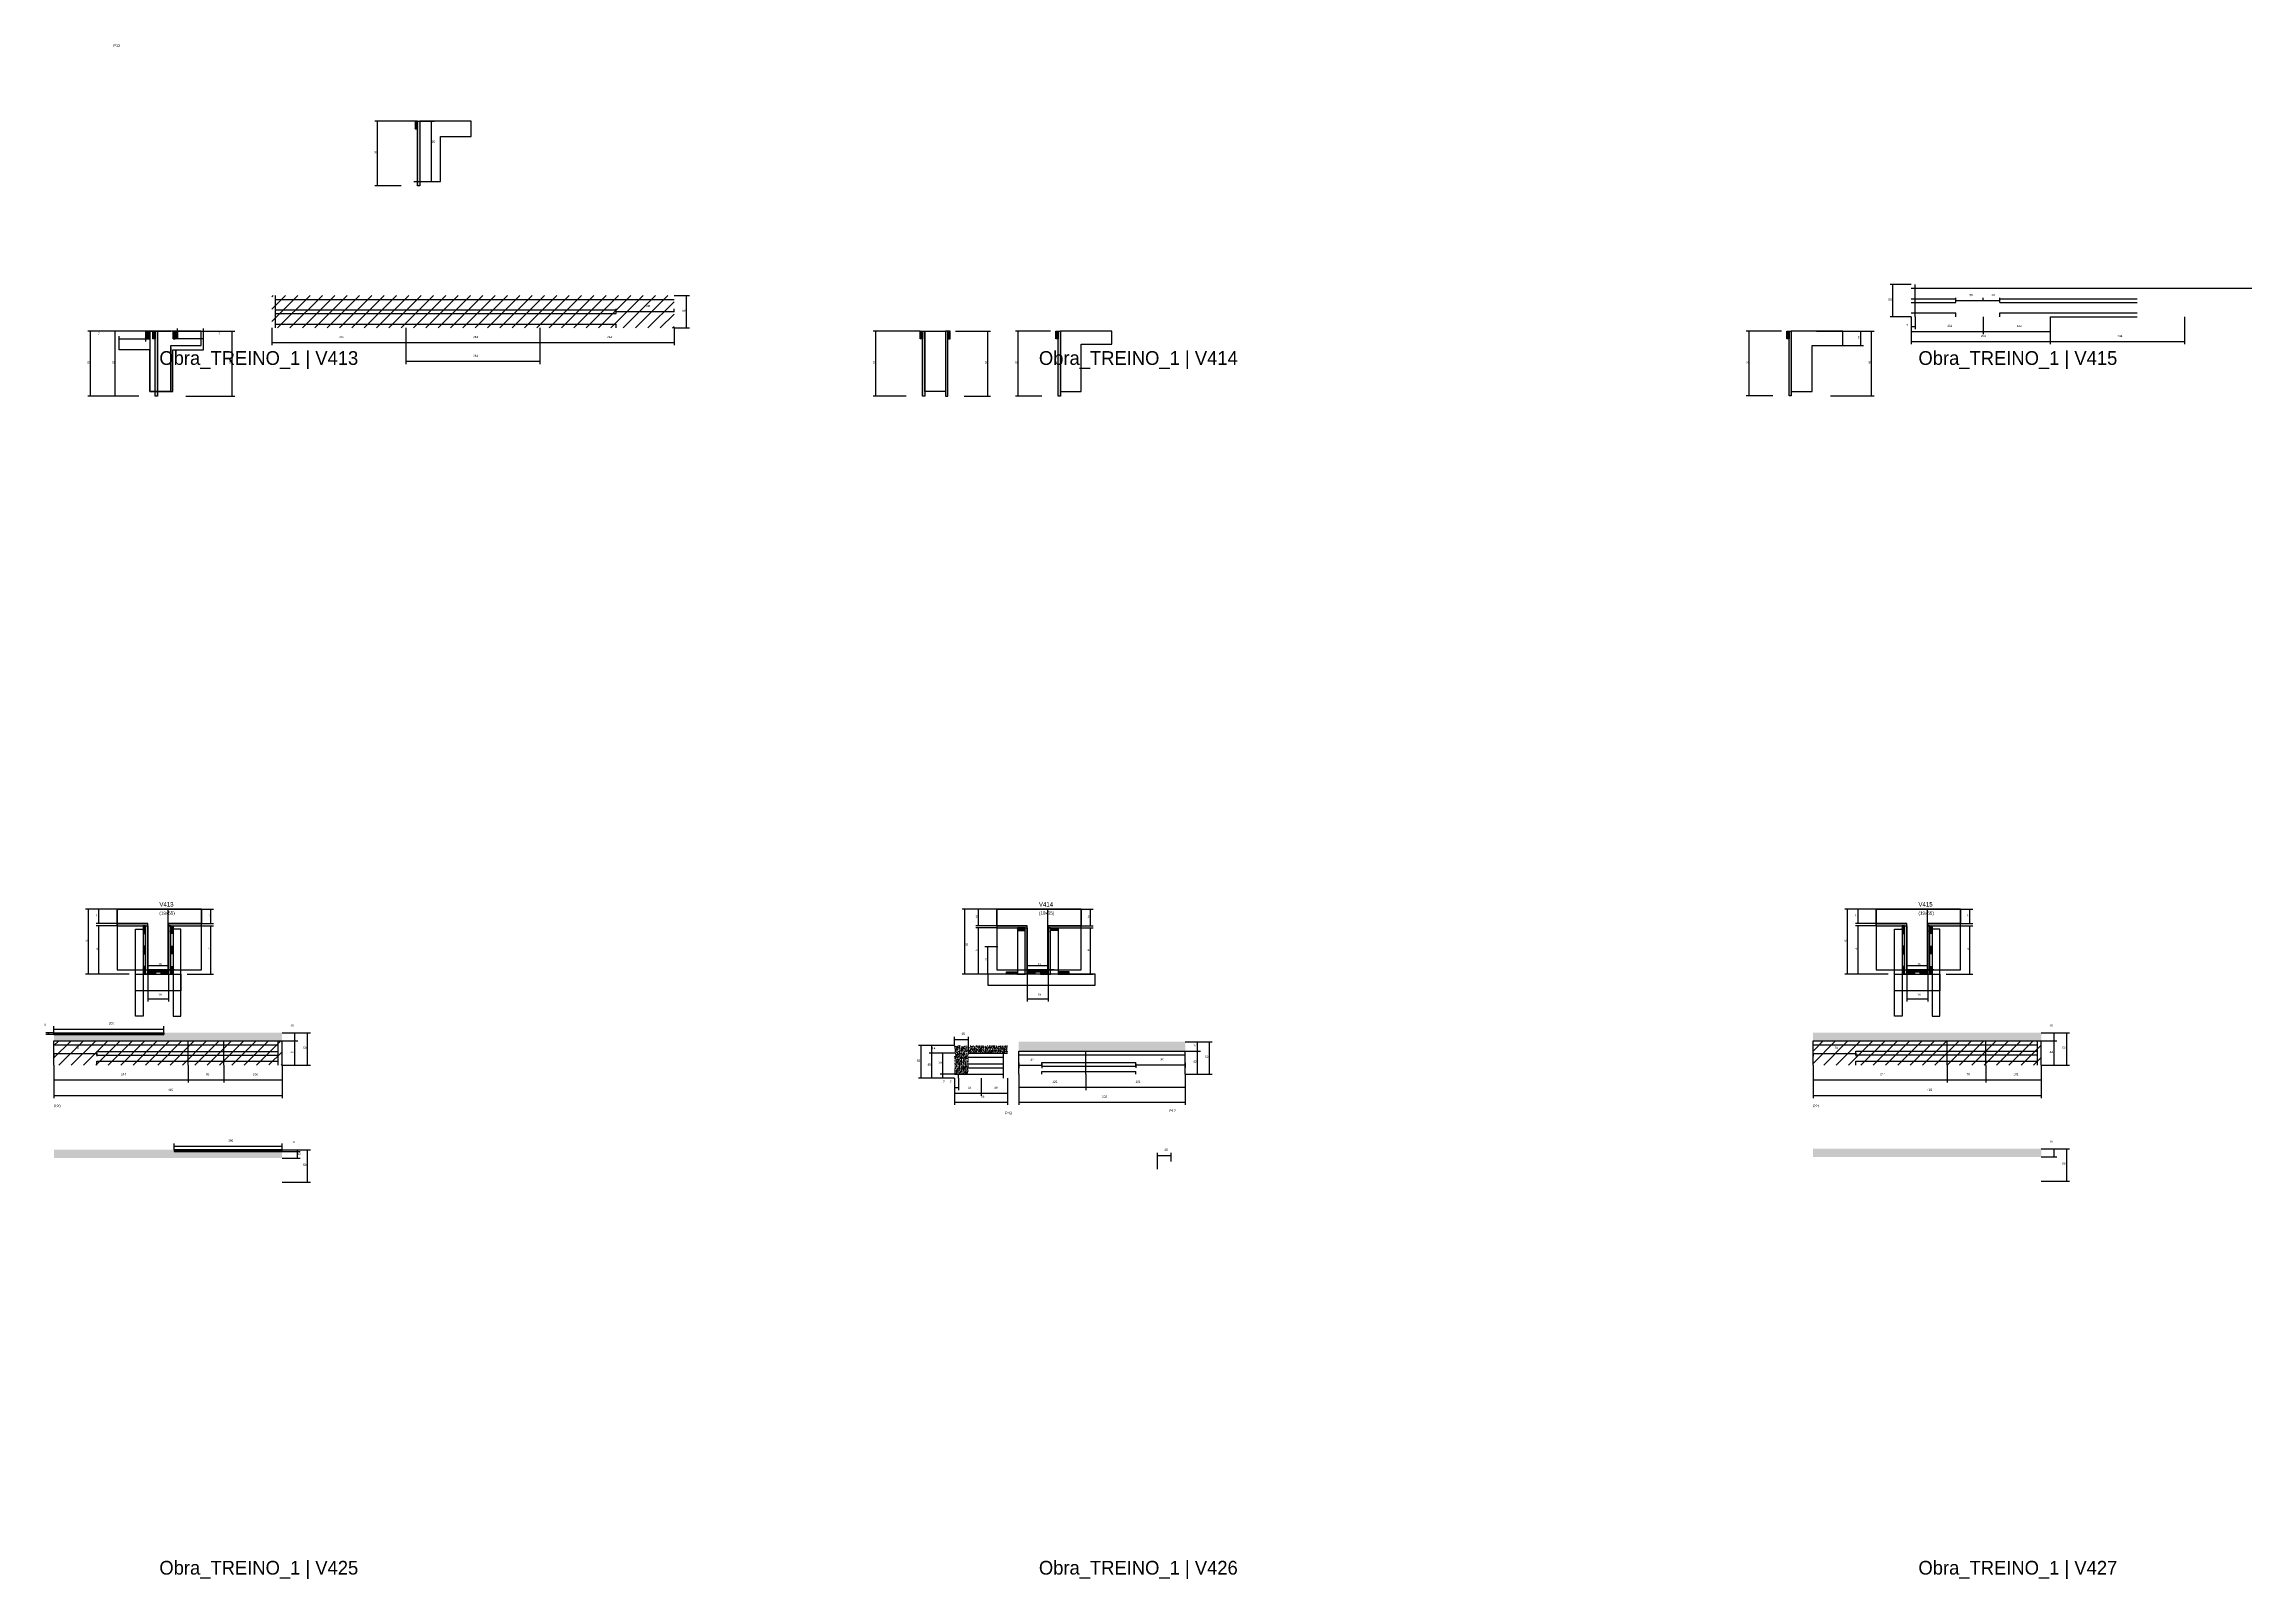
# Model space of a CAD drawing. Header units: metres. Extents: x -65046 to 21926, y -45195 to 1016.
# Drawn here: x 2990 to 7006, y -10018 to -7227 of the extents above; entities that cross this region are included whole.
import ezdxf

# ---------------------------------------------------------------- set-up
doc = ezdxf.new("R2010")
doc.units = ezdxf.units.M
for name, color, linetype in [('CONCRETO', 251, 'Continuous'), ('COTA', 241, 'Continuous'), ('Hachura', 253, 'Continuous'), ('LABEL_ID', 3, 'Continuous'), ('Madeira', 126, 'Continuous'), ('NOMENCLATURA', 7, 'Continuous'), ('Painéis', 200, 'Continuous'), ('REAPROVEITAMENTO', 251, 'Continuous'), ('SARR_2.2x7', 40, 'Continuous'), ('SARR_3.5x7', 81, 'Continuous'), ('SARR_EDITAR', 141, 'Continuous'), ('Texto Seção', 7, 'Continuous')]:
    doc.layers.add(name, color=color, linetype=linetype)

msp = doc.modelspace()

# ---------------------------------------------------------------- hatches: boundary and pattern name
at = {"layer": 'COTA'}
h = msp.add_hatch(dxfattribs=at)
h.set_pattern_fill('AR-CONC', scale=0.03)
h.paths.add_polyline_path([(3208.2, -9027.5), (3008.2, -9027.5), (3008.2, -9027.5), (3008.2, -9039.5), (3008.2, -9039.5), (3423.2, -9039.5), (3423.2, -9039.5), (3423.2, -9024.5), (3423.2, -9024.5), (3208.2, -9024.5), (3208.2, -9024.5), (3208.2, -9027.5)])
h = msp.add_hatch(dxfattribs=at)
h.set_pattern_fill('AR-CONC', scale=0.03)
h.paths.add_polyline_path([(6623.3, -9039.5), (6623.3, -9024.5), (6623.3, -9024.5), (6208, -9024.5), (6208, -9024.5), (6208.3, -9039.5), (6208.3, -9039.5), (6623.3, -9039.5)])
h = msp.add_hatch(dxfattribs=at)
h.set_pattern_fill('AR-CONC', scale=0.03)
h.paths.add_polyline_path([(4671.7, -9062), (4742.7, -9062), (4742.7, -9062), (4742.7, -9048), (4742.7, -9048), (4646.7, -9048), (4646.7, -9048), (4646.7, -9100), (4646.7, -9100), (4671.7, -9100), (4671.7, -9100), (4671.7, -9062)])
h = msp.add_hatch(dxfattribs=at)
h.set_pattern_fill('AR-CONC', scale=0.03)
h.paths.add_polyline_path([(5066.3, -9058), (5066.3, -9041), (5066.3, -9041), (4763.3, -9041), (4763.3, -9041), (4763.3, -9058), (4763.3, -9058), (5066.3, -9058)])
h = msp.add_hatch(dxfattribs=at)
h.set_pattern_fill('AR-CONC', scale=0.03)
h.paths.add_polyline_path([(6623.3, -9250.4), (6623.3, -9235.4), (6623.3, -9235.4), (6208, -9235.4), (6208, -9235.4), (6208.3, -9250.4), (6208.3, -9250.4), (6623.3, -9250.4)])
h = msp.add_hatch(dxfattribs=at)
h.set_pattern_fill('AR-CONC', scale=0.03)
h.paths.add_polyline_path([(3227.2, -9240.4), (3423.2, -9240.4), (3423.2, -9240.4), (3423.2, -9252.4), (3423.2, -9252.4), (3008.2, -9252.4), (3008.2, -9252.4), (3008.2, -9237.4), (3008.2, -9237.4), (3227.2, -9237.4), (3227.2, -9237.4), (3227.2, -9240.4)])
at = {"layer": 'Hachura'}
h = msp.add_hatch(dxfattribs=at)
h.set_pattern_fill('ANSI31', scale=0.5)
h.paths.add_polyline_path([(3665.2, -7380.5), (3669.6, -7380.5), (3669.6, -7380.5), (3669.6, -7366.5), (3669.6, -7366.5), (3665.2, -7366.5), (3665.2, -7366.5), (3665.2, -7380.5)])
h = msp.add_hatch(color=8, dxfattribs=at)
h.dxf.hatch_style = 1
h.paths.add_polyline_path([(3669.6, -7366.5), (3673.6, -7366.5), (3673.6, -7366.5), (3673.6, -7484.5), (3673.6, -7484.5), (3669.6, -7484.5), (3669.6, -7484.5), (3669.6, -7366.5)])
h = msp.add_hatch(dxfattribs=at)
h.set_pattern_fill('ANSI31', scale=0.5)
h.paths.add_polyline_path([(3174.6, -7762.6), (3179, -7762.6), (3179, -7762.6), (3179, -7748.6), (3179, -7748.6), (3174.6, -7748.6), (3174.6, -7748.6), (3174.6, -7762.6)])
h = msp.add_hatch(color=8, dxfattribs=at)
h.dxf.hatch_style = 1
h.paths.add_polyline_path([(3179, -7748.6), (3182.6, -7748.6), (3182.6, -7748.6), (3182.6, -7762.6), (3182.6, -7762.6), (3179, -7762.6), (3179, -7762.6), (3179, -7748.6)])
h = msp.add_hatch(dxfattribs=at)
h.set_pattern_fill('ANSI31', scale=0.5)
h.paths.add_polyline_path([(3192.5, -7762.6), (3188.1, -7762.6), (3188.1, -7762.6), (3188.1, -7748.6), (3188.1, -7748.6), (3192.5, -7748.6), (3192.5, -7748.6), (3192.5, -7762.6)])
h = msp.add_hatch(color=8, dxfattribs=at)
h.dxf.hatch_style = 1
h.paths.add_polyline_path([(3192.5, -7748.6), (3196.5, -7748.6), (3196.5, -7748.6), (3196.5, -7866.6), (3196.5, -7866.6), (3192.5, -7866.6), (3192.5, -7866.6), (3192.5, -7748.6)])
h = msp.add_hatch(color=8, dxfattribs=at)
h.dxf.hatch_style = 1
h.paths.add_polyline_path([(3228.5, -7748.6), (3224.9, -7748.6), (3224.9, -7748.6), (3224.9, -7762.6), (3224.9, -7762.6), (3228.5, -7762.6), (3228.5, -7762.6), (3228.5, -7748.6)])
h = msp.add_hatch(dxfattribs=at)
h.set_pattern_fill('ANSI31', scale=0.5)
h.paths.add_polyline_path([(3232.9, -7762.6), (3228.5, -7762.6), (3228.5, -7762.6), (3228.5, -7748.6), (3228.5, -7748.6), (3232.9, -7748.6), (3232.9, -7748.6), (3232.9, -7762.6)])
h = msp.add_hatch(dxfattribs=at)
h.set_pattern_fill('ANSI31', scale=0.5)
h.paths.add_polyline_path([(4588.2, -7762.6), (4583.8, -7762.6), (4583.8, -7762.6), (4583.8, -7748.6), (4583.8, -7748.6), (4588.2, -7748.6), (4588.2, -7748.6), (4588.2, -7762.6)])
h = msp.add_hatch(color=8, dxfattribs=at)
h.dxf.hatch_style = 1
h.paths.add_polyline_path([(4588.2, -7748.6), (4592.2, -7748.6), (4592.2, -7748.6), (4592.2, -7866.6), (4592.2, -7866.6), (4588.2, -7866.6), (4588.2, -7866.6), (4588.2, -7748.6)])
h = msp.add_hatch(color=8, dxfattribs=at)
h.dxf.hatch_style = 1
h.paths.add_polyline_path([(4634.2, -7748.6), (4630.2, -7748.6), (4630.2, -7748.6), (4630.2, -7866.6), (4630.2, -7866.6), (4634.2, -7866.6), (4634.2, -7866.6), (4634.2, -7748.6)])
h = msp.add_hatch(dxfattribs=at)
h.set_pattern_fill('ANSI31', scale=0.5)
h.paths.add_polyline_path([(4634.2, -7762.6), (4638.6, -7762.6), (4638.6, -7762.6), (4638.6, -7748.6), (4638.6, -7748.6), (4634.2, -7748.6), (4634.2, -7748.6), (4634.2, -7762.6)])
h = msp.add_hatch(dxfattribs=at)
h.set_pattern_fill('ANSI31', scale=0.5)
h.paths.add_polyline_path([(4835.1, -7762.6), (4830.7, -7762.6), (4830.7, -7762.6), (4830.7, -7748.6), (4830.7, -7748.6), (4835.1, -7748.6), (4835.1, -7748.6), (4835.1, -7762.6)])
h = msp.add_hatch(color=8, dxfattribs=at)
h.dxf.hatch_style = 1
h.paths.add_polyline_path([(4835.1, -7748.6), (4839.1, -7748.6), (4839.1, -7748.6), (4839.1, -7866.6), (4839.1, -7866.6), (4835.1, -7866.6), (4835.1, -7866.6), (4835.1, -7748.6)])
h = msp.add_hatch(dxfattribs=at)
h.set_pattern_fill('ANSI31', scale=0.5)
h.paths.add_polyline_path([(6164.7, -7762.5), (6160.3, -7762.5), (6160.3, -7762.5), (6160.3, -7748.5), (6160.3, -7748.5), (6164.7, -7748.5), (6164.7, -7748.5), (6164.7, -7762.5)])
h = msp.add_hatch(color=8, dxfattribs=at)
h.dxf.hatch_style = 1
h.paths.add_polyline_path([(6164.7, -7748.5), (6168.7, -7748.5), (6168.7, -7748.5), (6168.7, -7866.5), (6168.7, -7866.5), (6164.7, -7866.5), (6164.7, -7866.5), (6164.7, -7748.5)])
h = msp.add_hatch(color=8, dxfattribs=at)
h.dxf.hatch_style = 1
h.paths.add_polyline_path([(3178.8, -8830), (3178.8, -8826), (3178.8, -8826), (3123.2, -8826), (3123.2, -8826), (3123.2, -8830), (3123.2, -8830), (3178.8, -8830)])
h = msp.add_hatch(dxfattribs=at)
h.set_pattern_fill('ANSI31', scale=0.5)
h.paths.add_polyline_path([(3170.4, -8844), (3174.8, -8844), (3174.8, -8844), (3174.8, -8830), (3174.8, -8830), (3170.4, -8830), (3170.4, -8830), (3170.4, -8844)])
h = msp.add_hatch(color=8, dxfattribs=at)
h.dxf.hatch_style = 1
h.paths.add_polyline_path([(3174.8, -8830), (3178.8, -8830), (3178.8, -8830), (3178.8, -8918), (3178.8, -8918), (3174.8, -8918), (3174.8, -8918), (3174.8, -8830)])
h = msp.add_hatch(color=8, dxfattribs=at)
h.dxf.hatch_style = 1
h.paths.add_polyline_path([(3276.8, -8830), (3276.8, -8826), (3276.8, -8826), (3216.8, -8826), (3216.8, -8826), (3216.8, -8830), (3216.8, -8830), (3276.8, -8830)])
h = msp.add_hatch(color=8, dxfattribs=at)
h.dxf.hatch_style = 1
h.paths.add_polyline_path([(3220.8, -8828), (3216.8, -8828), (3216.8, -8828), (3216.8, -8918), (3216.8, -8918), (3220.8, -8918), (3220.8, -8918), (3220.8, -8828)])
h = msp.add_hatch(dxfattribs=at)
h.set_pattern_fill('ANSI31', scale=0.5)
h.paths.add_polyline_path([(3225.2, -8844), (3220.8, -8844), (3220.8, -8844), (3220.8, -8830), (3220.8, -8830), (3225.2, -8830), (3225.2, -8830), (3225.2, -8844)])
h = msp.add_hatch(color=8, dxfattribs=at)
h.dxf.hatch_style = 1
h.paths.add_polyline_path([(4778.8, -8834), (4778.8, -8830), (4778.8, -8830), (4723.2, -8830), (4723.2, -8830), (4723.2, -8834), (4723.2, -8834), (4778.8, -8834)])
h = msp.add_hatch(dxfattribs=at)
h.set_pattern_fill('ANSI31', scale=0.5)
h.paths.add_polyline_path([(4774.8, -8838.4), (4774.8, -8834), (4774.8, -8834), (4760.8, -8834), (4760.8, -8834), (4760.8, -8838.4), (4760.8, -8838.4), (4774.8, -8838.4)])
h = msp.add_hatch(color=8, dxfattribs=at)
h.dxf.hatch_style = 1
h.paths.add_polyline_path([(4774.8, -8834), (4778.8, -8834), (4778.8, -8834), (4778.8, -8918), (4778.8, -8918), (4774.8, -8918), (4774.8, -8918), (4774.8, -8834)])
h = msp.add_hatch(color=8, dxfattribs=at)
h.dxf.hatch_style = 1
h.paths.add_polyline_path([(4876.8, -8834), (4876.8, -8830), (4876.8, -8830), (4816.8, -8830), (4816.8, -8830), (4816.8, -8834), (4816.8, -8834), (4876.8, -8834)])
h = msp.add_hatch(color=8, dxfattribs=at)
h.dxf.hatch_style = 1
h.paths.add_polyline_path([(4820.8, -8834), (4816.8, -8834), (4816.8, -8834), (4816.8, -8918), (4816.8, -8918), (4820.8, -8918), (4820.8, -8918), (4820.8, -8834)])
h = msp.add_hatch(dxfattribs=at)
h.set_pattern_fill('ANSI31', scale=0.5)
h.paths.add_polyline_path([(4820.8, -8838.4), (4820.8, -8834), (4820.8, -8834), (4834.8, -8834), (4834.8, -8834), (4834.8, -8838.4), (4834.8, -8838.4), (4820.8, -8838.4)])
h = msp.add_hatch(color=8, dxfattribs=at)
h.dxf.hatch_style = 1
h.paths.add_polyline_path([(6378.8, -8830), (6378.8, -8826), (6378.8, -8826), (6323.2, -8826), (6323.2, -8826), (6323.2, -8830), (6323.2, -8830), (6378.8, -8830)])
h = msp.add_hatch(dxfattribs=at)
h.set_pattern_fill('ANSI31', scale=0.5)
h.paths.add_polyline_path([(6370.4, -8844), (6374.8, -8844), (6374.8, -8844), (6374.8, -8830), (6374.8, -8830), (6370.4, -8830), (6370.4, -8830), (6370.4, -8844)])
h = msp.add_hatch(color=8, dxfattribs=at)
h.dxf.hatch_style = 1
h.paths.add_polyline_path([(6374.8, -8830), (6378.8, -8830), (6378.8, -8830), (6378.8, -8918), (6378.8, -8918), (6374.8, -8918), (6374.8, -8918), (6374.8, -8830)])
h = msp.add_hatch(color=8, dxfattribs=at)
h.dxf.hatch_style = 1
h.paths.add_polyline_path([(6476.8, -8830), (6476.8, -8826), (6476.8, -8826), (6416.8, -8826), (6416.8, -8826), (6416.8, -8830), (6416.8, -8830), (6476.8, -8830)])
h = msp.add_hatch(color=8, dxfattribs=at)
h.dxf.hatch_style = 1
h.paths.add_polyline_path([(6420.8, -8828), (6416.8, -8828), (6416.8, -8828), (6416.8, -8918), (6416.8, -8918), (6420.8, -8918), (6420.8, -8918), (6420.8, -8828)])
h = msp.add_hatch(dxfattribs=at)
h.set_pattern_fill('ANSI31', scale=0.5)
h.paths.add_polyline_path([(6425.2, -8844), (6420.8, -8844), (6420.8, -8844), (6420.8, -8830), (6420.8, -8830), (6425.2, -8830), (6425.2, -8830), (6425.2, -8844)])
h = msp.add_hatch(dxfattribs=at)
h.set_pattern_fill('ANSI31', scale=0.5)
h.paths.add_polyline_path([(3170.4, -8881), (3174.8, -8881), (3174.8, -8881), (3174.8, -8867), (3174.8, -8867), (3170.4, -8867), (3170.4, -8867), (3170.4, -8881)])
h = msp.add_hatch(dxfattribs=at)
h.set_pattern_fill('ANSI31', scale=0.5)
h.paths.add_polyline_path([(3225.2, -8881), (3220.8, -8881), (3220.8, -8881), (3220.8, -8867), (3220.8, -8867), (3225.2, -8867), (3225.2, -8867), (3225.2, -8881)])
h = msp.add_hatch(dxfattribs=at)
h.set_pattern_fill('ANSI31', scale=0.5)
h.paths.add_polyline_path([(6370.4, -8881), (6374.8, -8881), (6374.8, -8881), (6374.8, -8867), (6374.8, -8867), (6370.4, -8867), (6370.4, -8867), (6370.4, -8881)])
h = msp.add_hatch(dxfattribs=at)
h.set_pattern_fill('ANSI31', scale=0.5)
h.paths.add_polyline_path([(6425.2, -8881), (6420.8, -8881), (6420.8, -8881), (6420.8, -8867), (6420.8, -8867), (6425.2, -8867), (6425.2, -8867), (6425.2, -8881)])
h = msp.add_hatch(dxfattribs=at)
h.set_pattern_fill('ANSI31', scale=0.5)
h.paths.add_polyline_path([(3170.4, -8918), (3174.8, -8918), (3174.8, -8918), (3174.8, -8904), (3174.8, -8904), (3170.4, -8904), (3170.4, -8904), (3170.4, -8918)])
h = msp.add_hatch(color=8, dxfattribs=at)
h.dxf.hatch_style = 1
h.paths.add_polyline_path([(3216.8, -8913.6), (3216.8, -8910), (3216.8, -8910), (3178.8, -8910), (3178.8, -8910), (3178.8, -8913.6), (3178.8, -8913.6), (3216.8, -8913.6)])
h = msp.add_hatch(dxfattribs=at)
h.set_pattern_fill('ANSI31', scale=0.5)
h.paths.add_polyline_path([(3178.8, -8918), (3178.8, -8913.6), (3178.8, -8913.6), (3192.8, -8913.6), (3192.8, -8913.6), (3192.8, -8918), (3192.8, -8918), (3178.8, -8918)])
h = msp.add_hatch(dxfattribs=at)
h.set_pattern_fill('ANSI31', scale=0.5)
h.paths.add_polyline_path([(3216.8, -8918), (3216.8, -8913.6), (3216.8, -8913.6), (3202.8, -8913.6), (3202.8, -8913.6), (3202.8, -8918), (3202.8, -8918), (3216.8, -8918)])
h = msp.add_hatch(dxfattribs=at)
h.set_pattern_fill('ANSI31', scale=0.5)
h.paths.add_polyline_path([(3225.2, -8918), (3220.8, -8918), (3220.8, -8918), (3220.8, -8904), (3220.8, -8904), (3225.2, -8904), (3225.2, -8904), (3225.2, -8918)])
h = msp.add_hatch(dxfattribs=at)
h.set_pattern_fill('ANSI31', scale=0.5)
h.paths.add_polyline_path([(4740.8, -8918), (4740.8, -8913.6), (4740.8, -8913.6), (4760.8, -8913.6), (4760.8, -8913.6), (4760.8, -8918), (4760.8, -8918), (4740.8, -8918)])
h = msp.add_hatch(color=8, dxfattribs=at)
h.dxf.hatch_style = 1
h.paths.add_polyline_path([(4816.8, -8913.6), (4816.8, -8910), (4816.8, -8910), (4778.8, -8910), (4778.8, -8910), (4778.8, -8913.6), (4778.8, -8913.6), (4816.8, -8913.6)])
h = msp.add_hatch(dxfattribs=at)
h.set_pattern_fill('ANSI31', scale=0.5)
h.paths.add_polyline_path([(4778.8, -8918), (4778.8, -8913.6), (4778.8, -8913.6), (4792.8, -8913.6), (4792.8, -8913.6), (4792.8, -8918), (4792.8, -8918), (4778.8, -8918)])
h = msp.add_hatch(dxfattribs=at)
h.set_pattern_fill('ANSI31', scale=0.5)
h.paths.add_polyline_path([(4816.8, -8918), (4816.8, -8913.6), (4816.8, -8913.6), (4802.8, -8913.6), (4802.8, -8913.6), (4802.8, -8918), (4802.8, -8918), (4816.8, -8918)])
h = msp.add_hatch(dxfattribs=at)
h.set_pattern_fill('ANSI31', scale=0.5)
h.paths.add_polyline_path([(4854.8, -8918), (4854.8, -8913.6), (4854.8, -8913.6), (4834.8, -8913.6), (4834.8, -8913.6), (4834.8, -8918), (4834.8, -8918), (4854.8, -8918)])
h = msp.add_hatch(dxfattribs=at)
h.set_pattern_fill('ANSI31', scale=0.5)
h.paths.add_polyline_path([(6370.4, -8918), (6374.8, -8918), (6374.8, -8918), (6374.8, -8904), (6374.8, -8904), (6370.4, -8904), (6370.4, -8904), (6370.4, -8918)])
h = msp.add_hatch(color=8, dxfattribs=at)
h.dxf.hatch_style = 1
h.paths.add_polyline_path([(6416.8, -8913.6), (6416.8, -8910), (6416.8, -8910), (6378.8, -8910), (6378.8, -8910), (6378.8, -8913.6), (6378.8, -8913.6), (6416.8, -8913.6)])
h = msp.add_hatch(dxfattribs=at)
h.set_pattern_fill('ANSI31', scale=0.5)
h.paths.add_polyline_path([(6378.8, -8918), (6378.8, -8913.6), (6378.8, -8913.6), (6392.8, -8913.6), (6392.8, -8913.6), (6392.8, -8918), (6392.8, -8918), (6378.8, -8918)])
h = msp.add_hatch(dxfattribs=at)
h.set_pattern_fill('ANSI31', scale=0.5)
h.paths.add_polyline_path([(6416.8, -8918), (6416.8, -8913.6), (6416.8, -8913.6), (6402.8, -8913.6), (6402.8, -8913.6), (6402.8, -8918), (6402.8, -8918), (6416.8, -8918)])
h = msp.add_hatch(dxfattribs=at)
h.set_pattern_fill('ANSI31', scale=0.5)
h.paths.add_polyline_path([(6425.2, -8918), (6420.8, -8918), (6420.8, -8918), (6420.8, -8904), (6420.8, -8904), (6425.2, -8904), (6425.2, -8904), (6425.2, -8918)])
at = {"layer": 'REAPROVEITAMENTO'}
h = msp.add_hatch(dxfattribs=at)
h.set_pattern_fill('ANSI31', scale=5)
h.paths.add_polyline_path([(4136.4, -7742.8), (4136.4, -7683.8), (4136.4, -7683.8), (3404.4, -7683.8), (3404.4, -7683.8), (3404.4, -7742.8), (3404.4, -7742.8), (4136.4, -7742.8)])
h = msp.add_hatch(dxfattribs=at)
h.set_pattern_fill('ANSI31', scale=5)
h.paths.add_polyline_path([(3423.2, -9083.2), (3423.2, -9039.2), (3423.2, -9039.2), (3008.2, -9039.7), (3008.2, -9039.7), (3008.2, -9083.7), (3008.2, -9083.7), (3423.2, -9083.2)])
h = msp.add_hatch(dxfattribs=at)
h.set_pattern_fill('ANSI31', scale=5)
h.paths.add_polyline_path([(6623.3, -9083.5), (6623.3, -9039.5), (6623.3, -9039.5), (6208.3, -9039.5), (6208.3, -9039.5), (6208.3, -9083.5), (6208.3, -9083.5), (6623.3, -9083.5)])

# ---------------------------------------------------------------- linework, layer by layer
at = {"layer": 'CONCRETO'}
for points in [[(3767.2, -7394.5), (3767.2, -7366.5), (3673.6, -7366.5), (3673.6, -7394.5), (3673.6, -7394.5), (3673.6, -7476.5), (3711.6, -7476.5), (3711.6, -7394.5)], [(3276.2, -7774.6), (3276.2, -7748.6), (3220.6, -7748.6), (3220.6, -7748.6), (3182.6, -7748.6), (3182.6, -7858.6), (3220.6, -7858.6), (3220.6, -7774.6)], [(3280.1, -7782.6), (3280.1, -7762.6), (3224.9, -7762.6), (3224.9, -7748.6), (3196.5, -7748.6), (3196.5, -7858.6), (3224.5, -7858.6), (3224.5, -7782.6)], [(4592.2, -7748.6), (4592.2, -7748.6), (4630.2, -7748.6), (4630.2, -7776.6), (4630.2, -7776.6), (4630.2, -7858.6), (4592.2, -7858.6), (4592.2, -7748.6)], [(4932.7, -7772.6), (4932.7, -7748.6), (4839.1, -7748.6), (4839.1, -7776.6), (4839.1, -7776.6), (4839.1, -7858.6), (4877.1, -7858.6), (4877.1, -7772.6)], [(6262.3, -7774.5), (6262.3, -7748.5), (6206.7, -7748.5), (6206.7, -7748.5), (6168.7, -7748.5), (6168.7, -7858.5), (6206.7, -7858.5), (6206.7, -7774.5)], [(3123.2, -8826), (3123.2, -8800), (3276.8, -8800), (3276.8, -8826), (3216.8, -8826), (3216.8, -8910), (3178.8, -8910), (3178.8, -8826)], [(3123.2, -8910), (3276.8, -8910), (3276.8, -8800), (3123.2, -8800)], [(4723.2, -8830), (4723.2, -8800), (4876.8, -8800), (4876.8, -8830), (4816.8, -8830), (4816.8, -8910), (4778.8, -8910), (4778.8, -8830)], [(4723.2, -8910), (4876.8, -8910), (4876.8, -8800), (4723.2, -8800)], [(6323.2, -8826), (6323.2, -8800), (6476.8, -8800), (6476.8, -8826), (6416.8, -8826), (6416.8, -8910), (6378.8, -8910), (6378.8, -8826)], [(6323.2, -8910), (6476.8, -8910), (6476.8, -8800), (6323.2, -8800)]]:
    msp.add_lwpolyline(points, close=True, dxfattribs=at)
msp.add_lwpolyline([(3220.6, -7778.6), (3220.6, -7858.6), (3182.6, -7858.6), (3182.6, -7782.6), (3127, -7782.6), (3127, -7762.6), (3182.6, -7762.6), (3182.6, -7748.6), (3220.6, -7748.6)], dxfattribs=at)
at = {"layer": 'COTA'}
for p, q in [((3665.2, -7366.5), (3591.7, -7366.5)), ((3596.7, -7484.5), (3596.7, -7366.5)), ((3665.2, -7366.5), (3700.1, -7366.5)), ((3695.1, -7476.5), (3695.1, -7366.5)), ((3640, -7484.5), (3591.7, -7484.5)), ((3662.6, -7476.5), (3700.1, -7476.5)), ((4030.9, -7713.3), (4030.9, -7708)), ((4136.4, -7683.8), (4164.2, -7683.8)), ((4136.4, -7713.3), (4136.4, -7708)), ((4159.2, -7742.8), (4159.2, -7683.8)), ((6467.8, -7693.1), (6467.8, -7688.1)), ((6467.8, -7693.1), (6517.8, -7693.1)), ((6517.8, -7693.1), (6517.8, -7688.1)), ((6517.8, -7693.1), (6517.8, -7688.1)), ((6517.8, -7693.1), (6547.8, -7693.1)), ((6547.8, -7693.1), (6547.8, -7688.1)), ((3174.6, -7748.6), (3069.6, -7748.6)), ((3074.6, -7866.6), (3074.6, -7748.6)), ((3188.1, -7748.6), (3114.6, -7748.6)), ((3119.6, -7866.6), (3119.6, -7748.6)), ((3174.6, -7748.6), (3174.6, -7767.6)), ((3232.9, -7748.6), (3232.9, -7743.6)), ((3232.9, -7748.6), (3337.4, -7748.6)), ((3232.9, -7748.6), (3280.1, -7748.6)), ((3280.1, -7762.6), (3280.1, -7743.6)), ((3332.4, -7866.6), (3332.4, -7748.6)), ((3404.4, -7742.8), (3404.4, -7774.3)), ((3648.4, -7742.8), (3648.4, -7774.3)), ((3648.4, -7742.8), (3648.4, -7774.3)), ((3648.4, -7742.8), (3648.4, -7808.4)), ((3892.4, -7742.8), (3892.4, -7774.3)), ((3892.4, -7742.8), (3892.4, -7808.4)), ((3892.4, -7742.8), (3892.4, -7774.3)), ((4030.9, -7713), (4136.4, -7713)), ((4136.4, -7742.8), (4164.2, -7742.8)), ((4136.4, -7742.8), (4136.4, -7774.3)), ((4583.8, -7748.6), (4498.5, -7748.6)), ((4503.5, -7866.6), (4503.5, -7748.6)), ((4648.2, -7748.6), (4712.1, -7748.6)), ((4707.1, -7866.6), (4707.1, -7748.6)), ((4821.1, -7748.6), (4757.2, -7748.6)), ((4762.2, -7866.6), (4762.2, -7748.6)), ((6150.7, -7748.5), (6086.8, -7748.5)), ((6091.8, -7866.5), (6091.8, -7748.5)), ((6214.7, -7748.5), (6319.6, -7748.5)), ((6262.3, -7748.5), (6300.3, -7748.5)), ((6295.3, -7774.5), (6295.3, -7748.5)), ((6314.6, -7866.5), (6314.6, -7748.5)), ((6386.8, -7722.6), (6386.8, -7754.2)), ((6386.8, -7722.6), (6386.8, -7772.6)), ((6386.8, -7722.6), (6386.8, -7744.9)), ((6386.8, -7739.9), (6393.8, -7739.9)), ((6386.8, -7749.2), (6517.8, -7749.2)), ((6393.8, -7722.6), (6393.8, -7744.9)), ((6517.8, -7722.6), (6517.8, -7754.2)), ((6517.8, -7722.6), (6517.8, -7754.2)), ((6517.8, -7749.2), (6639.8, -7749.2)), ((6639.8, -7722.6), (6639.8, -7754.2)), ((6639.8, -7722.6), (6639.8, -7772.6)), ((3127, -7762.6), (3127, -7757.6)), ((3127, -7762.6), (3174.6, -7762.6)), ((3404.4, -7769.3), (3648.4, -7769.3)), ((3648.4, -7769.3), (3892.4, -7769.3)), ((3892.4, -7769.3), (4136.4, -7769.3)), ((6262.3, -7774.5), (6300.3, -7774.5)), ((6386.8, -7767.6), (6639.8, -7767.6)), ((3648.4, -7803.4), (3892.4, -7803.4)), ((3149, -7866.6), (3069.6, -7866.6)), ((3162.9, -7866.6), (3114.6, -7866.6)), ((3248.1, -7866.6), (3337.4, -7866.6)), ((4558.6, -7866.6), (4498.5, -7866.6)), ((4663.8, -7866.6), (4712.1, -7866.6)), ((4805.5, -7866.6), (4757.2, -7866.6)), ((6135.1, -7866.5), (6086.8, -7866.5)), ((6240.3, -7866.5), (6319.6, -7866.5)), ((3123.2, -8800), (3065.8, -8800)), ((3070.8, -8918), (3070.8, -8800)), ((3123.2, -8800), (3085.1, -8800)), ((3123.2, -8826), (3085.1, -8826)), ((3123.2, -8830), (3085.1, -8830)), ((3090.1, -8826), (3090.1, -8800)), ((3090.1, -8918), (3090.1, -8830)), ((3227.8, -8800), (3211.3, -8800)), ((3216.3, -8910), (3216.3, -8800)), ((3276.8, -8800), (3298.6, -8800)), ((3276.8, -8826), (3298.6, -8826)), ((3276.8, -8830), (3298.6, -8830)), ((3293.6, -8826), (3293.6, -8800)), ((3293.6, -8918), (3293.6, -8830)), ((4723.2, -8800), (4660.3, -8800)), ((4665.3, -8918), (4665.3, -8800)), ((4723.2, -8800), (4685.1, -8800)), ((4723.2, -8830), (4685.1, -8830)), ((4723.2, -8834), (4685.1, -8834)), ((4690.1, -8830), (4690.1, -8800)), ((4690.1, -8918), (4690.1, -8834)), ((4827.8, -8800), (4811.3, -8800)), ((4816.3, -8910), (4816.3, -8800)), ((4876.8, -8800), (4898.7, -8800)), ((4876.8, -8830), (4898.7, -8830)), ((4876.8, -8834), (4898.7, -8834)), ((4893.7, -8830), (4893.7, -8800)), ((4893.7, -8918), (4893.7, -8834)), ((6323.2, -8800), (6265.8, -8800)), ((6270.8, -8918), (6270.8, -8800)), ((6323.2, -8800), (6285.2, -8800)), ((6323.2, -8826), (6285.2, -8826)), ((6323.2, -8830), (6285.2, -8830)), ((6290.2, -8826), (6290.2, -8800)), ((6290.2, -8918), (6290.2, -8830)), ((6427.8, -8800), (6411.3, -8800)), ((6416.3, -8910), (6416.3, -8800)), ((6476.8, -8800), (6498.7, -8800)), ((6476.8, -8826), (6498.7, -8826)), ((6476.8, -8830), (6498.7, -8830)), ((6493.7, -8826), (6493.7, -8800)), ((6493.7, -8918), (6493.7, -8830)), ((4725.5, -8868.1), (4701.9, -8868.1)), ((4706.9, -8918), (4706.9, -8868.1)), ((3178.8, -8918), (3178.8, -8897)), ((3178.8, -8902), (3216.8, -8902)), ((3227.8, -8910), (3211.3, -8910)), ((3216.8, -8918), (3216.8, -8897)), ((4778.8, -8918), (4778.8, -8897)), ((4778.8, -8902), (4816.8, -8902)), ((4827.8, -8910), (4811.3, -8910)), ((4816.8, -8918), (4816.8, -8897)), ((6378.8, -8918), (6378.8, -8897)), ((6378.8, -8902), (6416.8, -8902)), ((6427.8, -8910), (6411.3, -8910)), ((6416.8, -8918), (6416.8, -8897)), ((3145.2, -8918), (3065.8, -8918)), ((3145.2, -8918), (3085.1, -8918)), ((3178.8, -8918), (3178.8, -8967.8)), ((3216.8, -8918), (3216.8, -8967.8)), ((3250.4, -8918), (3298.6, -8918)), ((4745.2, -8918), (4660.3, -8918)), ((4745.2, -8918), (4685.1, -8918)), ((4725.5, -8918), (4701.9, -8918)), ((4778.8, -8918), (4778.8, -8967.8)), ((4816.8, -8918), (4816.8, -8967.8)), ((4850.4, -8918), (4898.7, -8918)), ((6345.2, -8918), (6265.8, -8918)), ((6345.2, -8918), (6285.2, -8918)), ((6378.8, -8918), (6378.8, -8967.8)), ((6416.8, -8918), (6416.8, -8967.8)), ((6450.4, -8918), (6498.7, -8918)), ((3178.8, -8962.8), (3216.8, -8962.8)), ((4778.8, -8962.8), (4816.8, -8962.8)), ((6378.8, -8962.8), (6416.8, -8962.8)), ((3008.2, -9024.5), (2993.4, -9024.5)), ((3008.2, -9027.5), (2993.4, -9027.5)), ((2998.4, -9027.5), (2998.4, -9024.5)), ((3008.2, -9024.5), (3008.2, -9012.8)), ((3008.2, -9017.8), (3208.2, -9017.8)), ((3208.2, -9024.5), (3208.2, -9012.8)), ((3423.2, -9024.5), (3451.6, -9024.5)), ((3423.2, -9024.5), (3474.7, -9024.5)), ((3446.6, -9039.5), (3446.6, -9024.5)), ((3469.7, -9083.5), (3469.7, -9024.5)), ((4646.7, -9048), (4646.7, -9031.8)), ((4671.7, -9062), (4671.7, -9031.8)), ((6623.3, -9024.5), (6651.6, -9024.5)), ((6623.3, -9024.5), (6674.8, -9024.5)), ((6646.6, -9039.5), (6646.6, -9024.5)), ((6669.8, -9083.5), (6669.8, -9024.5)), ((3008.2, -9061.5), (3008.2, -9067.2)), ((3008.2, -9062.2), (3086.2, -9062.2)), ((3086.2, -9061.5), (3086.2, -9067.2)), ((3423.2, -9039.5), (3451.6, -9039.5)), ((3423.2, -9039.5), (3451.6, -9039.5)), ((3446.6, -9083.5), (3446.6, -9039.5)), ((4646.7, -9062), (4620.5, -9062)), ((4625.5, -9100), (4625.5, -9062)), ((4646.7, -9036.8), (4671.7, -9036.8)), ((5066.3, -9041), (5093.7, -9041)), ((5066.3, -9041), (5115.4, -9041)), ((5066.3, -9058), (5093.7, -9058)), ((5066.3, -9058), (5093.7, -9058)), ((5088.7, -9058), (5088.7, -9041)), ((5088.7, -9100), (5088.7, -9058)), ((5110.4, -9100), (5110.4, -9041)), ((6208.3, -9061.5), (6208.3, -9067.2)), ((6208.3, -9062.2), (6286.3, -9062.2)), ((6286.3, -9061.5), (6286.3, -9067.2)), ((6623.3, -9039.5), (6651.6, -9039.5)), ((6623.3, -9039.5), (6651.6, -9039.5)), ((6646.6, -9083.5), (6646.6, -9039.5)), ((3008.2, -9083.5), (3008.2, -9115)), ((3008.2, -9083.5), (3008.2, -9143.6)), ((3008.2, -9110), (3252.2, -9110)), ((3252.2, -9083.5), (3252.2, -9115)), ((3252.2, -9083.5), (3252.2, -9115)), ((3252.2, -9110), (3317.2, -9110)), ((3317.2, -9083.5), (3317.2, -9115)), ((3317.2, -9083.5), (3317.2, -9115)), ((3317.2, -9110), (3423.2, -9110)), ((3423.2, -9083.5), (3423.2, -9115)), ((3423.2, -9083.5), (3423.2, -9143.6)), ((3423.2, -9083.5), (3451.6, -9083.5)), ((3423.2, -9083.5), (3474.7, -9083.5)), ((4646.7, -9100), (4620.5, -9100)), ((4646.7, -9100), (4620.5, -9100)), ((4646.7, -9107), (4620.5, -9107)), ((4625.5, -9107), (4625.5, -9100)), ((4646.7, -9107), (4646.7, -9155.8)), ((4646.7, -9107), (4646.7, -9129)), ((4653.7, -9107), (4653.7, -9129)), ((4742.7, -9107), (4742.7, -9155.8)), ((4763.3, -9100), (4763.3, -9128.8)), ((4763.3, -9100), (4763.3, -9155.8)), ((4885.3, -9100), (4885.3, -9128.8)), ((4885.3, -9100), (4885.3, -9128.8)), ((5066.3, -9100), (5066.3, -9128.8)), ((5066.3, -9100), (5066.3, -9155.8)), ((5066.3, -9100), (5093.7, -9100)), ((5066.3, -9100), (5115.4, -9100)), ((6208.3, -9083.5), (6208.3, -9115)), ((6208.3, -9083.5), (6208.3, -9143.6)), ((6208.3, -9110), (6452.3, -9110)), ((6452.3, -9083.5), (6452.3, -9115)), ((6452.3, -9083.5), (6452.3, -9115)), ((6452.3, -9110), (6522.3, -9110)), ((6522.3, -9083.5), (6522.3, -9115)), ((6522.3, -9083.5), (6522.3, -9115)), ((6522.3, -9110), (6623.3, -9110)), ((6623.3, -9083.5), (6623.3, -9115)), ((6623.3, -9083.5), (6623.3, -9143.6)), ((6623.3, -9083.5), (6651.6, -9083.5)), ((6623.3, -9083.5), (6674.8, -9083.5)), ((3008.2, -9138.6), (3423.2, -9138.6)), ((4646.7, -9124), (4653.7, -9124)), ((4646.7, -9150.8), (4742.7, -9150.8)), ((4763.3, -9123.8), (4885.3, -9123.8)), ((4763.3, -9150.8), (5066.3, -9150.8)), ((4885.3, -9123.8), (5066.3, -9123.8)), ((6208.3, -9138.6), (6623.3, -9138.6)), ((3227.2, -9237.4), (3227.2, -9225.8)), ((3227.2, -9230.8), (3423.2, -9230.8)), ((3423.2, -9237.4), (3423.2, -9225.8)), ((6623.3, -9235.4), (6651.6, -9235.4)), ((6623.3, -9235.4), (6674.8, -9235.4)), ((6646.6, -9250.4), (6646.6, -9235.4)), ((6669.8, -9294.4), (6669.8, -9235.4)), ((3423.2, -9237.4), (3474.7, -9237.4)), ((3423.2, -9237.4), (3456, -9237.4)), ((3423.2, -9240.4), (3456, -9240.4)), ((3423.2, -9240.4), (3456, -9240.4)), ((3423.2, -9252.4), (3456, -9252.4)), ((3451, -9240.4), (3451, -9237.4)), ((3451, -9252.4), (3451, -9240.4)), ((3469.7, -9296.4), (3469.7, -9237.4)), ((5015.8, -9272.9), (5015.8, -9242.7)), ((5015.8, -9247.7), (5040.8, -9247.7)), ((5040.8, -9258.9), (5040.8, -9242.7)), ((6623.3, -9250.4), (6651.6, -9250.4)), ((3423.2, -9296.4), (3474.7, -9296.4)), ((6623.3, -9294.4), (6674.8, -9294.4))]:
    msp.add_line(p, q, dxfattribs=at)
at = {"layer": 'Madeira'}
for points in [[(3665.2, -7380.5), (3669.6, -7380.5), (3669.6, -7366.5), (3665.2, -7366.5)], [(3174.6, -7762.6), (3179, -7762.6), (3179, -7748.6), (3174.6, -7748.6)], [(3192.5, -7762.6), (3188.1, -7762.6), (3188.1, -7748.6), (3192.5, -7748.6)], [(3232.9, -7762.6), (3228.5, -7762.6), (3228.5, -7748.6), (3232.9, -7748.6)], [(4588.2, -7762.6), (4583.8, -7762.6), (4583.8, -7748.6), (4588.2, -7748.6)], [(4634.2, -7762.6), (4638.6, -7762.6), (4638.6, -7748.6), (4634.2, -7748.6)], [(4835.1, -7762.6), (4830.7, -7762.6), (4830.7, -7748.6), (4835.1, -7748.6)], [(6164.7, -7762.5), (6160.3, -7762.5), (6160.3, -7748.5), (6164.7, -7748.5)], [(3170.4, -8844), (3174.8, -8844), (3174.8, -8830), (3170.4, -8830)], [(3225.2, -8844), (3220.8, -8844), (3220.8, -8830), (3225.2, -8830)], [(4774.8, -8838.4), (4774.8, -8834), (4760.8, -8834), (4760.8, -8838.4)], [(4774.8, -8834), (4760.8, -8834), (4760.8, -8918), (4774.8, -8918)], [(4820.8, -8838.4), (4820.8, -8834), (4834.8, -8834), (4834.8, -8838.4)], [(4820.8, -8834), (4834.8, -8834), (4834.8, -8918), (4820.8, -8918)], [(6370.4, -8844), (6374.8, -8844), (6374.8, -8830), (6370.4, -8830)], [(6425.2, -8844), (6420.8, -8844), (6420.8, -8830), (6425.2, -8830)], [(3170.4, -8881), (3174.8, -8881), (3174.8, -8867), (3170.4, -8867)], [(3225.2, -8881), (3220.8, -8881), (3220.8, -8867), (3225.2, -8867)], [(6370.4, -8881), (6374.8, -8881), (6374.8, -8867), (6370.4, -8867)], [(6425.2, -8881), (6420.8, -8881), (6420.8, -8867), (6425.2, -8867)], [(3170.4, -8918), (3174.8, -8918), (3174.8, -8904), (3170.4, -8904)], [(3178.8, -8918), (3178.8, -8913.6), (3192.8, -8913.6), (3192.8, -8918)], [(3216.8, -8918), (3216.8, -8913.6), (3202.8, -8913.6), (3202.8, -8918)], [(3225.2, -8918), (3220.8, -8918), (3220.8, -8904), (3225.2, -8904)], [(4740.8, -8918), (4740.8, -8913.6), (4760.8, -8913.6), (4760.8, -8918)], [(4778.8, -8918), (4778.8, -8913.6), (4792.8, -8913.6), (4792.8, -8918)], [(4816.8, -8918), (4816.8, -8913.6), (4802.8, -8913.6), (4802.8, -8918)], [(4854.8, -8918), (4854.8, -8913.6), (4834.8, -8913.6), (4834.8, -8918)], [(6370.4, -8918), (6374.8, -8918), (6374.8, -8904), (6370.4, -8904)], [(6378.8, -8918), (6378.8, -8913.6), (6392.8, -8913.6), (6392.8, -8918)], [(6416.8, -8918), (6416.8, -8913.6), (6402.8, -8913.6), (6402.8, -8918)], [(6425.2, -8918), (6420.8, -8918), (6420.8, -8904), (6425.2, -8904)], [(4707.3, -8938), (4902.5, -8938), (4902.5, -8918), (4707.3, -8918)]]:
    msp.add_lwpolyline(points, close=True, dxfattribs=at)
at = {"layer": 'Painéis'}
for p, q in [((6386.8, -7663.6), (6348.6, -7663.6)), ((6353.6, -7722.6), (6353.6, -7663.6)), ((6386.8, -7722.6), (6348.6, -7722.6)), ((6639.8, -7722.6), (6639.8, -7772.6)), ((6883.8, -7722.6), (6883.8, -7772.6)), ((6639.8, -7767.6), (6883.8, -7767.6)), ((3123.2, -8826), (3178.8, -8826)), ((3123.2, -8830), (3123.2, -8826)), ((3178.8, -8830), (3178.8, -8826)), ((3178.8, -8918), (3178.8, -8830)), ((3216.8, -8826), (3276.8, -8826)), ((3216.8, -8830), (3216.8, -8826)), ((3216.8, -8918), (3216.8, -8830)), ((3276.8, -8830), (3276.8, -8826)), ((4723.2, -8830), (4778.8, -8830)), ((4778.8, -8834), (4778.8, -8830)), ((4778.8, -8918), (4778.8, -8834)), ((4816.8, -8830), (4876.8, -8830)), ((4816.8, -8834), (4816.8, -8830)), ((4816.8, -8918), (4816.8, -8834)), ((4876.8, -8834), (4876.8, -8830)), ((6323.2, -8826), (6378.8, -8826)), ((6323.2, -8830), (6323.2, -8826)), ((6378.8, -8830), (6378.8, -8826)), ((6378.8, -8918), (6378.8, -8830)), ((6416.8, -8826), (6476.8, -8826)), ((6416.8, -8830), (6416.8, -8826)), ((6416.8, -8918), (6416.8, -8830)), ((6476.8, -8830), (6476.8, -8826)), ((3178.8, -8910), (3216.8, -8910)), ((3178.8, -8913.6), (3178.8, -8910)), ((3216.8, -8913.6), (3216.8, -8910)), ((4778.8, -8910), (4816.8, -8910)), ((4778.8, -8913.6), (4778.8, -8910)), ((4816.8, -8913.6), (4816.8, -8910)), ((6378.8, -8910), (6416.8, -8910)), ((6378.8, -8913.6), (6378.8, -8910)), ((6416.8, -8913.6), (6416.8, -8910)), ((3008.2, -9024.5), (3208.2, -9024.5)), ((3008.2, -9027.5), (3208.2, -9027.5)), ((3008.2, -9039.5), (3423.2, -9039.5)), ((3008.2, -9083.5), (3008.2, -9039.5)), ((3252.2, -9083.5), (3252.2, -9039.5)), ((3317.2, -9083.5), (3317.2, -9039.5)), ((3423.2, -9083.5), (3423.2, -9039.5)), ((4646.7, -9048), (4581.1, -9048)), ((4586.1, -9107), (4586.1, -9048)), ((4646.7, -9048), (4600.5, -9048)), ((4646.7, -9062), (4600.5, -9062)), ((4646.7, -9062), (4600.5, -9062)), ((4605.5, -9062), (4605.5, -9048)), ((4605.5, -9107), (4605.5, -9062)), ((4671.7, -9062), (4742.7, -9062)), ((4763.3, -9058), (5066.3, -9058)), ((4763.3, -9100), (4763.3, -9058)), ((4885.3, -9100), (4885.3, -9058)), ((5066.3, -9100), (5066.3, -9058)), ((6208.3, -9039.5), (6623.3, -9039.5)), ((6208.3, -9083.5), (6208.3, -9039.5)), ((6452.3, -9083.5), (6452.3, -9039.5)), ((6522.3, -9083.5), (6522.3, -9039.5)), ((6623.3, -9083.5), (6623.3, -9039.5)), ((4646.7, -9107), (4581.1, -9107)), ((4646.7, -9107), (4600.5, -9107)), ((4646.7, -9107), (4646.7, -9139.5)), ((4694.7, -9107), (4694.7, -9139.5)), ((4694.7, -9107), (4694.7, -9139.5)), ((4742.7, -9107), (4742.7, -9139.5)), ((4763.3, -9079), (4763.3, -9088.7)), ((4763.3, -9083.7), (4805.3, -9083.7)), ((4805.3, -9081), (4805.3, -9088.7)), ((4976.3, -9081), (4976.3, -9088.2)), ((4976.3, -9083.2), (5066.3, -9083.2)), ((5066.3, -9079), (5066.3, -9088.2)), ((4646.7, -9134.5), (4694.7, -9134.5)), ((4694.7, -9134.5), (4742.7, -9134.5))]:
    msp.add_line(p, q, dxfattribs=at)
for points in [[(3669.6, -7366.5), (3673.6, -7366.5), (3673.6, -7484.5), (3669.6, -7484.5)], [(3179, -7748.6), (3182.6, -7748.6), (3182.6, -7762.6), (3179, -7762.6)], [(3192.5, -7748.6), (3196.5, -7748.6), (3196.5, -7866.6), (3192.5, -7866.6)], [(3228.5, -7748.6), (3224.9, -7748.6), (3224.9, -7762.6), (3228.5, -7762.6)], [(4588.2, -7748.6), (4592.2, -7748.6), (4592.2, -7866.6), (4588.2, -7866.6)], [(4634.2, -7748.6), (4630.2, -7748.6), (4630.2, -7866.6), (4634.2, -7866.6)], [(4835.1, -7748.6), (4839.1, -7748.6), (4839.1, -7866.6), (4835.1, -7866.6)], [(6164.7, -7748.5), (6168.7, -7748.5), (6168.7, -7866.5), (6164.7, -7866.5)], [(3178.8, -8830), (3178.8, -8826), (3123.2, -8826), (3123.2, -8830)], [(3174.8, -8830), (3178.8, -8830), (3178.8, -8918), (3174.8, -8918)], [(3276.8, -8830), (3276.8, -8826), (3216.8, -8826), (3216.8, -8830)], [(3220.8, -8830), (3216.8, -8830), (3216.8, -8918), (3220.8, -8918)], [(4778.8, -8834), (4778.8, -8830), (4723.2, -8830), (4723.2, -8834)], [(4774.8, -8834), (4778.8, -8834), (4778.8, -8918), (4774.8, -8918)], [(4876.8, -8834), (4876.8, -8830), (4816.8, -8830), (4816.8, -8834)], [(4820.8, -8834), (4816.8, -8834), (4816.8, -8918), (4820.8, -8918)], [(6378.8, -8830), (6378.8, -8826), (6323.2, -8826), (6323.2, -8830)], [(6374.8, -8830), (6378.8, -8830), (6378.8, -8918), (6374.8, -8918)], [(6476.8, -8830), (6476.8, -8826), (6416.8, -8826), (6416.8, -8830)], [(6420.8, -8830), (6416.8, -8830), (6416.8, -8918), (6420.8, -8918)], [(3216.8, -8913.6), (3216.8, -8910), (3178.8, -8910), (3178.8, -8913.6)], [(4816.8, -8913.6), (4816.8, -8910), (4778.8, -8910), (4778.8, -8913.6)], [(6416.8, -8913.6), (6416.8, -8910), (6378.8, -8910), (6378.8, -8913.6)], [(3008.2, -9024.5), (3208.2, -9024.5), (3208.2, -9027.5), (3008.2, -9027.5)], [(3423.2, -9237.4), (3227.2, -9237.4), (3227.2, -9240.4), (3423.2, -9240.4)]]:
    msp.add_lwpolyline(points, close=True, dxfattribs=at)
at = {"layer": 'SARR_2.2x7'}
for p, q in [((6386.8, -7670.6), (6639.8, -7670.6)), ((6393.8, -7722.6), (6393.8, -7663.6)), ((6639.8, -7670.6), (7006.5, -7670.6)), ((3411.4, -7742.8), (3411.4, -7683.8)), ((3411.4, -7690.8), (3648.4, -7690.8)), ((3411.4, -7709.8), (3648.4, -7709.8)), ((3648.4, -7690.8), (3892.4, -7690.8)), ((3648.4, -7709.8), (3892.4, -7709.8)), ((3892.4, -7690.8), (4136.4, -7690.8)), ((3892.4, -7709.8), (4030.9, -7709.8)), ((4030.9, -7716.8), (4030.9, -7709.8)), ((6386.8, -7689.6), (6467.8, -7689.6)), ((6386.8, -7696.6), (6467.8, -7696.6)), ((6467.8, -7696.6), (6467.8, -7689.6)), ((6547.8, -7689.6), (6639.8, -7689.6)), ((6547.8, -7696.6), (6547.8, -7689.6)), ((6547.8, -7696.6), (6639.8, -7696.6)), ((6639.8, -7689.6), (6797.8, -7689.6)), ((6639.8, -7696.6), (6797.8, -7696.6)), ((3411.4, -7716.8), (3648.4, -7716.8)), ((3411.4, -7735.8), (3648.4, -7735.8)), ((3648.4, -7716.8), (3892.4, -7716.8)), ((3648.4, -7735.8), (3892.4, -7735.8)), ((3892.4, -7716.8), (4030.9, -7716.8)), ((3892.4, -7735.8), (4030.9, -7735.8)), ((4030.9, -7742.8), (4030.9, -7735.8)), ((6386.8, -7715.6), (6467.8, -7715.6)), ((6467.8, -7722.6), (6467.8, -7715.6)), ((6547.8, -7715.6), (6639.8, -7715.6)), ((6547.8, -7722.6), (6547.8, -7715.6)), ((6639.8, -7715.6), (6797.8, -7715.6)), ((6639.8, -7722.6), (6797.8, -7722.6)), ((3008.2, -9046.5), (3252.2, -9046.5)), ((3086.2, -9058.5), (3252.2, -9058.5)), ((3086.2, -9065.5), (3086.2, -9058.5)), ((3086.2, -9065.5), (3252.2, -9065.5)), ((3252.2, -9046.5), (3317.2, -9046.5)), ((3252.2, -9058.5), (3317.2, -9058.5)), ((3252.2, -9065.5), (3317.2, -9065.5)), ((3317.2, -9046.5), (3416.3, -9046.5)), ((3317.2, -9058.5), (3416.3, -9058.5)), ((3317.2, -9065.5), (3416.3, -9065.5)), ((3416.3, -9083.5), (3416.3, -9039.5)), ((4671.7, -9069), (4694.7, -9069)), ((4694.7, -9069), (4735.8, -9069)), ((4735.7, -9107), (4735.7, -9062)), ((4763.3, -9065), (4885.3, -9065)), ((4885.3, -9065), (5066.3, -9065)), ((6208.3, -9046.5), (6452.3, -9046.5)), ((6286.3, -9058), (6452.3, -9058)), ((6286.3, -9065), (6286.3, -9058)), ((6286.3, -9065), (6452.3, -9065)), ((6452.3, -9046.5), (6522.3, -9046.5)), ((6452.3, -9058), (6522.3, -9058)), ((6452.3, -9065), (6522.3, -9065)), ((6522.3, -9046.5), (6616.3, -9046.5)), ((6522.3, -9058), (6616.3, -9058)), ((6522.3, -9065), (6616.3, -9065)), ((6616.3, -9083.5), (6616.3, -9039.5)), ((3086.2, -9076.5), (3252.2, -9076.5)), ((3086.2, -9083.5), (3086.2, -9076.5)), ((3252.2, -9076.5), (3317.2, -9076.5)), ((3317.2, -9076.5), (3416.3, -9076.5)), ((4646.7, -9100), (4694.7, -9100)), ((4653.7, -9107), (4653.7, -9100)), ((4671.7, -9081.4), (4694.7, -9081.4)), ((4671.7, -9088.4), (4694.7, -9088.4)), ((4694.7, -9081.4), (4735.8, -9081.4)), ((4694.7, -9088.4), (4735.8, -9088.4)), ((4694.7, -9100), (4735.8, -9100)), ((4805.3, -9078.4), (4885.3, -9078.4)), ((4805.3, -9085.4), (4805.3, -9078.4)), ((4805.3, -9085.4), (4885.3, -9085.4)), ((4805.3, -9095), (4885.3, -9095)), ((4805.3, -9100), (4805.3, -9095)), ((4885.3, -9078.4), (4976.3, -9078.4)), ((4885.3, -9085.4), (4976.3, -9085.4)), ((4885.3, -9095), (4976.3, -9095)), ((4976.3, -9085.4), (4976.4, -9078.4)), ((4976.3, -9100), (4976.3, -9095)), ((6286.3, -9076.5), (6452.3, -9076.5)), ((6286.3, -9083.5), (6286.3, -9076.5)), ((6452.3, -9076.5), (6522.3, -9076.5)), ((6522.3, -9076.5), (6616.3, -9076.5))]:
    msp.add_line(p, q, dxfattribs=at)
at = {"layer": 'SARR_3.5x7'}
for points in [[(3156.4, -8836), (3170.4, -8836), (3170.4, -8994.5), (3156.4, -8994.5)], [(3239.2, -8836), (3225.2, -8836), (3225.2, -8994.5), (3239.2, -8994.5)], [(6356.4, -8836), (6370.4, -8836), (6370.4, -8994.5), (6356.4, -8994.5)], [(6439.2, -8836), (6425.2, -8836), (6425.2, -8994.5), (6439.2, -8994.5)], [(3156.4, -8918), (3239.2, -8918), (3239.2, -8948.1), (3156.4, -8948.1)], [(6356.4, -8918), (6439.2, -8918), (6439.2, -8948.1), (6356.4, -8948.1)]]:
    msp.add_lwpolyline(points, close=True, dxfattribs=at)
at = {"layer": 'SARR_EDITAR'}
for p, q in [((3008.2, -9026), (3208.2, -9026)), ((3227.2, -9238.9), (3423.2, -9238.9))]:
    msp.add_line(p, q, dxfattribs=at)

# ---------------------------------------------------------------- texts
at = {"layer": 'COTA'}
for s, p in [('59', (3591.2, -7425.5)), ('55', (3695.1, -7406.5)), ('106', (4083.7, -7704.9)), ('59', (4151, -7713.3)), ('50', (6492.8, -7685)), ('30', (6532.8, -7684.9)), ('7', (6377.9, -7739.9)), ('131', (6452.3, -7741)), ('122', (6578.8, -7741.2)), ('7', (3088.4, -7755.6)), ('7', (3307.6, -7755.6)), ('244', (3526.4, -7761.3)), ('244', (3770.4, -7761.3)), ('244', (4014.4, -7761.3)), ('13', (6289.8, -7761.5)), ('253', (6513.3, -7759.4)), ('59', (3069.1, -7807.6)), ('59', (3114.1, -7807.6)), ('59', (3326.9, -7807.6)), ('244', (3770.4, -7795.3)), ('59', (4498, -7807.6)), ('59', (4701.6, -7807.6)), ('59', (4756.7, -7807.6)), ('59', (6086.3, -7807.5)), ('59', (6309.1, -7807.5)), ('13', (3084.6, -8813)), ('13', (3288.1, -8813)), ('15', (4684.6, -8815)), ('15', (4888.2, -8815)), ('13', (6284.7, -8813)), ('13', (6488.2, -8813)), ('59', (3065.3, -8859)), ('44', (3084.6, -8874)), ('55', (3216.3, -8842)), ('44', (3288.1, -8874)), ('59', (4665.3, -8866)), ('42', (4684.6, -8876)), ('55', (4816.3, -8842)), ('42', (4888.2, -8876)), ('59', (6265.3, -8859)), ('44', (6284.7, -8874)), ('55', (6416.3, -8842)), ('44', (6488.2, -8874)), ('19', (3197.8, -8902)), ('25', (4701.4, -8893.1)), ('19', (4797.8, -8902)), ('19', (6397.8, -8902)), ('19', (3197.8, -8957.3)), ('19', (4797.8, -8957.3)), ('19', (6397.8, -8957.3)), ('3', (2990.2, -9012.3)), ('200', (3108.2, -9009.7)), ('15', (3438.5, -9013.8)), ('25', (4659.2, -9028.7)), ('15', (6638.5, -9013.8)), ('78', (3047.2, -9054.1)), ('44', (3438.5, -9061.5)), ('59', (3461.6, -9054)), ('42', (5080.7, -9079)), ('17', (5080.7, -9049.5)), ('59', (5102.2, -9070.5)), ('78', (6247.3, -9054.1)), ('44', (6638.6, -9061.5)), ('59', (6661.6, -9054)), ('244', (3130.2, -9102)), ('65', (3284.7, -9101.9)), ('106', (3370.2, -9101.9)), ('38', (4617.3, -9081)), ('7', (4625.5, -9115.9)), ('7', (4637.9, -9115.9)), ('122', (4824.3, -9115.8)), ('181', (4975.8, -9115.7)), ('244', (6330.3, -9102)), ('70', (6487.3, -9101.9)), ('101', (6572.8, -9101.9)), ('415', (3215.7, -9130.5)), ('96', (4694.7, -9142.7)), ('303', (4914.8, -9142.6)), ('415', (6415.8, -9130.5)), ('196', (3325.2, -9222.6)), ('3', (3442.8, -9225.2)), ('25', (5028.3, -9239.6)), ('15', (6638.5, -9224.7)), ('12', (3451, -9246.4)), ('59', (3461.6, -9266.9)), ('59', (6661.6, -9264.9))]:
    msp.add_text(s, height=4, dxfattribs=at).set_placement(p)
at = {"layer": 'LABEL_ID'}
for s, p in [('Obra_TREINO_1 | V413', (3200, -7810)), ('Obra_TREINO_1 | V414', (4800, -7810)), ('Obra_TREINO_1 | V415', (6400, -7810)), ('Obra_TREINO_1 | V425', (3200, -10010)), ('Obra_TREINO_1 | V426', (4800, -10010)), ('Obra_TREINO_1 | V427', (6400, -10010))]:
    msp.add_text(s, height=25, dxfattribs=at).set_placement(p)
at = {"layer": 'NOMENCLATURA'}
for s, p in [('P12', (3116.3, -7231.8)), ('P20', (3008.1, -9160.5)), ('P21', (6208.2, -9160.5)), ('P43', (4738.6, -9173.1)), ('P12', (5037.1, -9169))]:
    msp.add_text(s, height=5, dxfattribs=at).set_placement(p)
at = {"layer": 'Painéis'}
for s, p in [('59', (6345.5, -7693.1)), ('244', (6761.8, -7759.5)), ('59', (4578, -9077.5)), ('14', (4605.5, -9055)), ('42', (4784.3, -9075.6)), ('90', (5021.3, -9075)), ('45', (4597.4, -9084.5)), ('48', (4670.7, -9126.4)), ('48', (4718.7, -9126.4))]:
    msp.add_text(s, height=4, dxfattribs=at).set_placement(p)
at = {"layer": 'Texto Seção'}
for s, height, p in [('V413', 8, (3200, -8795)), ('V414', 8, (4800, -8795)), ('V415', 8, (6400, -8795)), ('(19x55)', 6, (3200, -8810)), ('(19x55)', 6, (4800, -8810)), ('(19x55)', 6, (6400, -8810))]:
    msp.add_text(s, height=height, dxfattribs=at).set_placement(p)

doc.saveas('drawing.dxf')
